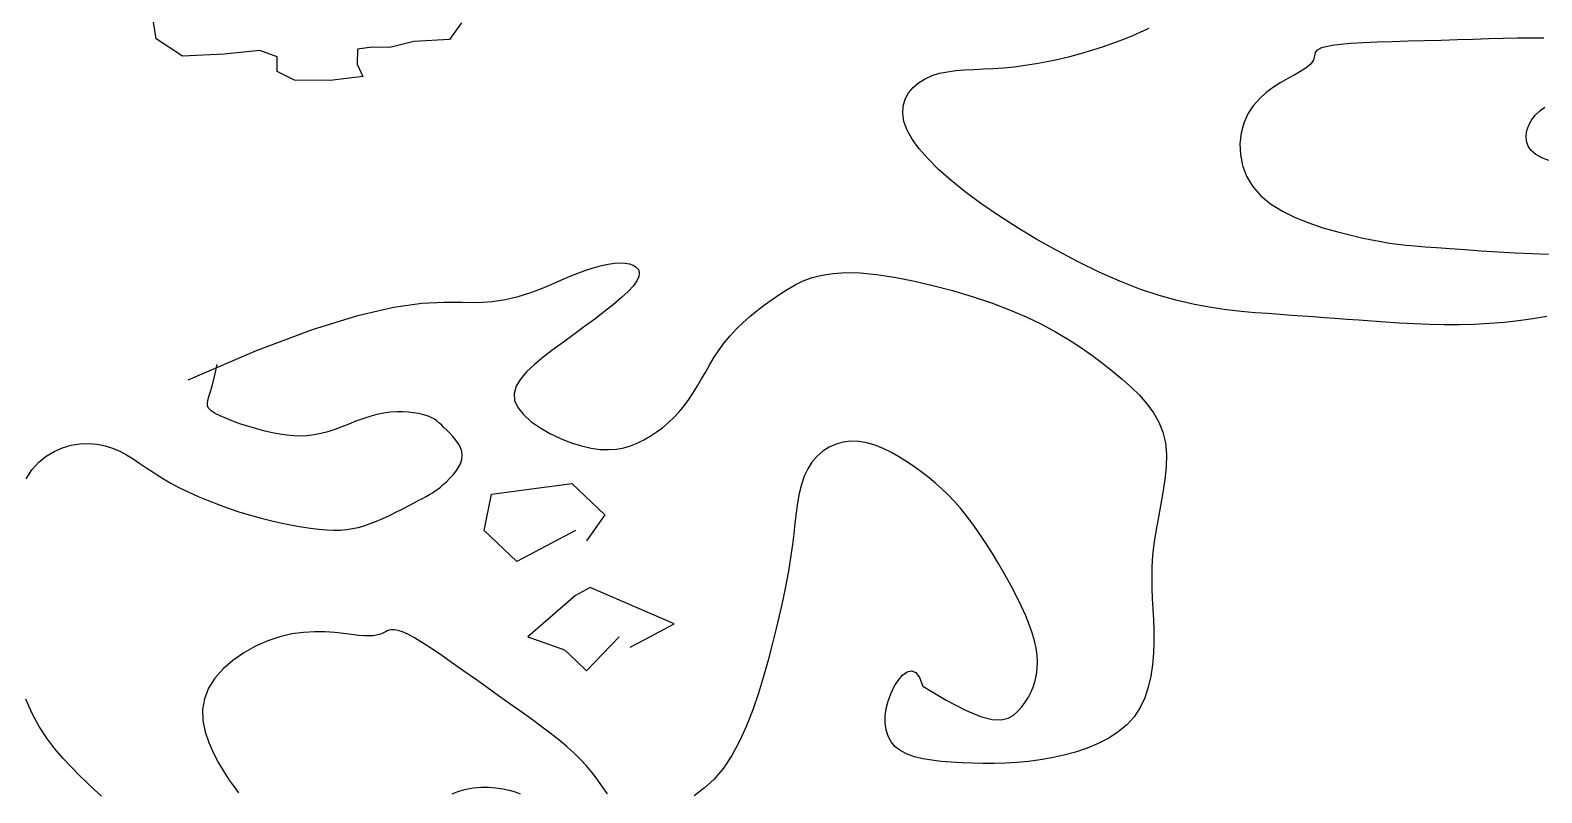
# Model space of a CAD drawing. Extents: x 438 to 4679, y 3545 to 7651.
# Drawn here: x 1686.8 to 1752.7, y 6172.1 to 6205.3 of the extents above; entities that cross this region are included whole.
import ezdxf

# ---------------------------------------------------------------- set-up
doc = ezdxf.new("R2010")
doc.units = 0
doc.header["$MEASUREMENT"] = 0
doc.layers.add('3', color=3, linetype='CONTINUOUS')
doc.layers.add('4', color=4, linetype='CONTINUOUS')

# ---------------------------------------------------------------- blocks, each defined once
blk = doc.blocks.new('风筝-01')
at = {"layer": '3'}
for points in [[(8.33852, 5.75726), (8.33334, 5.7573), (8.32792, 5.75723), (8.32225, 5.75707), (8.31635, 5.75684), (8.31022, 5.75658), (8.30386, 5.75631), (8.29729, 5.75607), (8.29063, 5.75583), (8.28403, 5.75558), (8.27763, 5.75531), (8.27158, 5.75501), (8.266, 5.75466), (8.26106, 5.75424), (8.25688, 5.75375), (8.25358, 5.75317), (8.25107, 5.7525), (8.24925, 5.75176), (8.24799, 5.75097), (8.2472, 5.75013), (8.24674, 5.74925), (8.24652, 5.74835), (8.2464, 5.74744), (8.2463, 5.74652), (8.24614, 5.74558), (8.24585, 5.7446), (8.24539, 5.74355), (8.24469, 5.7424), (8.24368, 5.74114), (8.24232, 5.73975), (8.24054, 5.7382), (8.23831, 5.73646), (8.23572, 5.73448), (8.2329, 5.73221), (8.22998, 5.72959), (8.22707, 5.72656), (8.22429, 5.72308), (8.22179, 5.71907), (8.21967, 5.71449), (8.21805, 5.70932), (8.21698, 5.70367), (8.21652, 5.69771), (8.2167, 5.69157), (8.21757, 5.68542), (8.21918, 5.67941), (8.22157, 5.6737), (8.22478, 5.66843), (8.22881, 5.66374), (8.23353, 5.65961), (8.23873, 5.65601), (8.24423, 5.6529), (8.24983, 5.65024), (8.25535, 5.64799), (8.26058, 5.64612), (8.26535, 5.64458), (8.26952, 5.64334), (8.27321, 5.64235), (8.2766, 5.64157), (8.27988, 5.64094), (8.28323, 5.64041), (8.28683, 5.63995), (8.29086, 5.63951), (8.29551, 5.63902), (8.3009, 5.63847), (8.30691, 5.63787), (8.31339, 5.63725), (8.32015, 5.63665), (8.32704, 5.63609), (8.33387, 5.63561), (8.34049, 5.63523)], [(8.34061, 5.68812), (8.3377, 5.68968), (8.33531, 5.69155), (8.33352, 5.6938), (8.33231, 5.69636), (8.33164, 5.69915), (8.33148, 5.7021), (8.33178, 5.70511), (8.33252, 5.70811), (8.33365, 5.71101), (8.33513, 5.71372), (8.33693, 5.71619), (8.33897, 5.71839)], [(8.3397, 5.60014), (8.33409, 5.59876), (8.32838, 5.59761), (8.32259, 5.59671), (8.3167, 5.59604), (8.31072, 5.59562), (8.30466, 5.59543), (8.29856, 5.59544), (8.29249, 5.59563), (8.28648, 5.59595), (8.2806, 5.59638), (8.2749, 5.59687), (8.26943, 5.5974), (8.26425, 5.59793), (8.25939, 5.59843), (8.25478, 5.5989), (8.25035, 5.59935), (8.246, 5.5998), (8.24166, 5.60024), (8.23722, 5.6007), (8.23262, 5.60117), (8.22776, 5.60167), (8.22257, 5.60222), (8.21703, 5.60291), (8.21115, 5.60383), (8.20491, 5.60509), (8.19831, 5.6068), (8.19135, 5.60904), (8.18403, 5.61193), (8.17633, 5.61556), (8.16828, 5.62), (8.15999, 5.62516), (8.15159, 5.63091), (8.1432, 5.63711), (8.13497, 5.64365), (8.12701, 5.65039), (8.11947, 5.6572), (8.11246, 5.66396), (8.10611, 5.67055), (8.10045, 5.67694), (8.09548, 5.68312), (8.09122, 5.68906), (8.08769, 5.69476), (8.0849, 5.70019), (8.08285, 5.70535), (8.08156, 5.71021), (8.08104, 5.71475), (8.08121, 5.71897), (8.08202, 5.72284), (8.08337, 5.72633), (8.0852, 5.72942), (8.08744, 5.7321), (8.09001, 5.73434), (8.09283, 5.73613), (8.09584, 5.73745), (8.09903, 5.73837), (8.10239, 5.73899), (8.10592, 5.7394), (8.1096, 5.73967), (8.11344, 5.73989), (8.11742, 5.74016), (8.12155, 5.74056), (8.12582, 5.74116), (8.13019, 5.74196), (8.13463, 5.74296), (8.13913, 5.74414), (8.14364, 5.74549), (8.14814, 5.74701), (8.1526, 5.74867), (8.15699, 5.75046), (8.16127, 5.75238), (8.16542, 5.75441), (8.1694, 5.7565), (8.17319, 5.75865), (8.17675, 5.76081), (8.18005, 5.76298)], [(7.90385, 5.7659), (7.89897, 5.75647), (7.88468, 5.75547), (7.87512, 5.75204), (7.86799, 5.75213), (7.86203, 5.75103), (7.86192, 5.74271), (7.8642, 5.73556), (7.85109, 5.73336), (7.83682, 5.73355), (7.82975, 5.7384), (7.82986, 5.74671), (7.82278, 5.75037), (7.80847, 5.74819), (7.79181, 5.74722), (7.78124, 5.75687), (7.78018, 5.76638)], [(7.79399, 5.56421), (7.82154, 5.58085), (7.84404, 5.5927), (7.86216, 5.60057), (7.87656, 5.60525), (7.88792, 5.60753), (7.8969, 5.60822), (7.90416, 5.60811), (7.91038, 5.60799), (7.91612, 5.6085), (7.9215, 5.60967), (7.92654, 5.61136), (7.93126, 5.61343), (7.9357, 5.61575), (7.93986, 5.61818), (7.94378, 5.62058), (7.94747, 5.62282), (7.95094, 5.62478), (7.95421, 5.62645), (7.95728, 5.62782), (7.96013, 5.62889), (7.96278, 5.62966), (7.96523, 5.63013), (7.96747, 5.6303), (7.9695, 5.63018), (7.97131, 5.62976), (7.97285, 5.62902), (7.97406, 5.62797), (7.97488, 5.62658), (7.97524, 5.62484), (7.97507, 5.62275), (7.97432, 5.6203), (7.97292, 5.61746), (7.97083, 5.61425), (7.96814, 5.6107), (7.96493, 5.60687), (7.96132, 5.60283), (7.95739, 5.59863), (7.95326, 5.59432), (7.94902, 5.58997), (7.94476, 5.58563), (7.94061, 5.58135), (7.93668, 5.57713), (7.9331, 5.57295), (7.93001, 5.56883), (7.92754, 5.56474), (7.92583, 5.56067), (7.92499, 5.55662), (7.92517, 5.55258), (7.92645, 5.54856), (7.92869, 5.54462), (7.93171, 5.54083), (7.93533, 5.53727), (7.93935, 5.53403), (7.94361, 5.53117), (7.94792, 5.52877), (7.95209, 5.52692), (7.95597, 5.52566), (7.95957, 5.52498), (7.96291, 5.52483), (7.96604, 5.52516), (7.96898, 5.52592), (7.97177, 5.52707), (7.97445, 5.52857), (7.97705, 5.53037), (7.9796, 5.53242), (7.98209, 5.53472), (7.98451, 5.53725), (7.98684, 5.54001), (7.98909, 5.54299), (7.99124, 5.54617), (7.99327, 5.54956), (7.99517, 5.55314), (7.99695, 5.55689), (7.99863, 5.5608), (8.00027, 5.56481), (8.00191, 5.56889), (8.00359, 5.57301), (8.00536, 5.57713), (8.00728, 5.5812), (8.00938, 5.5852), (8.01169, 5.58909), (8.0142, 5.59286), (8.01688, 5.5965), (8.01969, 5.60001), (8.02261, 5.60338), (8.02559, 5.60661), (8.02862, 5.60969), (8.03166, 5.61262), (8.03469, 5.61538), (8.03781, 5.61791), (8.04111, 5.62014), (8.04469, 5.62202), (8.04867, 5.62348), (8.05314, 5.62444), (8.0582, 5.62485), (8.06397, 5.62464), (8.07049, 5.62376), (8.07764, 5.62226), (8.08524, 5.62021), (8.09312, 5.61766), (8.1011, 5.61469), (8.10901, 5.61136), (8.11668, 5.60774), (8.12392, 5.6039), (8.13061, 5.59988), (8.13675, 5.59573), (8.1424, 5.59146), (8.14763, 5.5871), (8.15247, 5.58267), (8.15699, 5.57819), (8.16124, 5.57369), (8.16527, 5.56919), (8.16913, 5.5647), (8.17276, 5.56017), (8.17611, 5.55553), (8.17912, 5.55073), (8.18173, 5.5457), (8.18388, 5.54038), (8.18551, 5.5347), (8.18655, 5.5286), (8.18698, 5.52204), (8.18689, 5.51511), (8.18639, 5.50791), (8.18559, 5.50055), (8.18463, 5.49313), (8.18361, 5.48576), (8.18266, 5.47854), (8.18188, 5.47159), (8.18138, 5.46497), (8.18112, 5.45864), (8.18106, 5.45253), (8.18114, 5.44657), (8.18131, 5.44067), (8.18153, 5.43477), (8.18173, 5.42879), (8.18187, 5.42266), (8.18189, 5.41632), (8.18174, 5.40985), (8.18136, 5.40336), (8.1807, 5.39694), (8.17969, 5.39068), (8.17828, 5.3847), (8.17641, 5.3791), (8.17402, 5.37396), (8.17108, 5.36938), (8.16765, 5.36534), (8.1638, 5.3618), (8.15961, 5.35875), (8.15515, 5.35614), (8.15051, 5.35395), (8.14576, 5.35214), (8.14097, 5.35069), (8.13622, 5.34956), (8.13153, 5.34871), (8.12689, 5.34813), (8.12231, 5.34777), (8.1178, 5.3476), (8.11337, 5.3476), (8.10902, 5.34773), (8.10475, 5.34797), (8.10058, 5.34828), (8.09656, 5.34872), (8.09272, 5.34934), (8.08912, 5.35018), (8.08581, 5.35132), (8.08283, 5.3528), (8.08024, 5.35467), (8.07808, 5.35699), (8.07639, 5.3598), (8.07516, 5.36303), (8.07437, 5.36661), (8.074, 5.37046), (8.07402, 5.3745), (8.07442, 5.37865), (8.07517, 5.38283), (8.07625, 5.38696), (8.07763, 5.39094), (8.07924, 5.3945), (8.081, 5.39736), (8.08282, 5.39925), (8.08462, 5.39986), (8.08632, 5.39893), (8.08784, 5.39615), (8.0891, 5.39126)], [(8.0891, 5.39126), (8.09857, 5.38323), (8.10621, 5.37763), (8.11228, 5.37414), (8.117, 5.37244), (8.12061, 5.37221), (8.12337, 5.37312), (8.12551, 5.37486), (8.12728, 5.3771), (8.12886, 5.37958), (8.13029, 5.38223), (8.13156, 5.38505), (8.13266, 5.38802), (8.13358, 5.39115), (8.1343, 5.39441), (8.13482, 5.39781), (8.13512, 5.40133), (8.13518, 5.40497), (8.13502, 5.40876), (8.13461, 5.41272), (8.13396, 5.41689), (8.13305, 5.42131), (8.13189, 5.42599), (8.13046, 5.43098), (8.12876, 5.43631), (8.1268, 5.44198), (8.12461, 5.4479), (8.12223, 5.45398), (8.11972, 5.46009), (8.11711, 5.46614), (8.11446, 5.47201), (8.1118, 5.47759), (8.1092, 5.48278), (8.10667, 5.48749), (8.1042, 5.49176), (8.10176, 5.49566), (8.09932, 5.49925), (8.09685, 5.5026), (8.0943, 5.50578), (8.09166, 5.50885), (8.08889, 5.51187), (8.08597, 5.51489), (8.08292, 5.51785), (8.07977, 5.52066), (8.07654, 5.52324), (8.07326, 5.52549), (8.06997, 5.52734), (8.06669, 5.52869), (8.06345, 5.52947), (8.06027, 5.52959), (8.0572, 5.52908), (8.05427, 5.52796), (8.05151, 5.52624), (8.04896, 5.52397), (8.04665, 5.52116), (8.04461, 5.51784), (8.04288, 5.51403), (8.04148, 5.50977), (8.04038, 5.50511), (8.0395, 5.50007), (8.03881, 5.49473), (8.03824, 5.48913), (8.03774, 5.48331), (8.03727, 5.47732), (8.03675, 5.47121), (8.03615, 5.46502), (8.03545, 5.4587), (8.03464, 5.45219), (8.03371, 5.44543), (8.03266, 5.43836), (8.03147, 5.43092), (8.03014, 5.42305), (8.02866, 5.41469), (8.02701, 5.40582), (8.02518, 5.3966), (8.02314, 5.38723), (8.02087, 5.37789), (8.01836, 5.3688), (8.01556, 5.36015), (8.01247, 5.35213), (8.00905, 5.34494), (8.00532, 5.33875), (8.00134, 5.33352), (7.99723, 5.32919)], [(7.96246, 5.33038), (7.96107, 5.3332), (7.95956, 5.33623), (7.9579, 5.33943), (7.95606, 5.34277), (7.954, 5.34625), (7.95169, 5.34981), (7.9491, 5.35345), (7.94619, 5.35715), (7.94298, 5.3609), (7.9395, 5.36474), (7.93576, 5.36867), (7.9318, 5.37272), (7.92763, 5.3769), (7.92327, 5.38123), (7.91876, 5.38572), (7.91412, 5.39038), (7.90942, 5.3951), (7.90476, 5.39978), (7.90022, 5.4043), (7.89589, 5.40854), (7.89185, 5.4124), (7.88819, 5.41575), (7.88499, 5.41848), (7.88232, 5.42051), (7.88013, 5.4219), (7.87835, 5.42274), (7.87692, 5.42312), (7.87576, 5.42313), (7.87481, 5.42287), (7.87399, 5.42243), (7.87325, 5.42189), (7.8725, 5.42134), (7.8717, 5.42083), (7.87079, 5.42037), (7.8697, 5.41999), (7.86838, 5.41973), (7.86678, 5.41961), (7.86483, 5.41967), (7.86248, 5.41992), (7.85969, 5.42038), (7.85648, 5.42094), (7.8529, 5.42147), (7.84899, 5.42184), (7.84479, 5.42192), (7.84035, 5.42159), (7.83571, 5.42071), (7.8309, 5.41916), (7.82601, 5.41684), (7.82114, 5.41379), (7.81644, 5.41008), (7.81206, 5.40578), (7.80813, 5.40097), (7.80481, 5.39571), (7.80223, 5.39008), (7.80055, 5.38415), (7.79984, 5.378), (7.80001, 5.37173), (7.8009, 5.36547), (7.80234, 5.35932), (7.80419, 5.3534), (7.80628, 5.34782), (7.80846, 5.34271), (7.81057, 5.33816), (7.81248, 5.33426), (7.81426, 5.33088)], [(7.90011, 5.33046), (7.90281, 5.33195), (7.9057, 5.33309), (7.90871, 5.33385), (7.91174, 5.3342), (7.91474, 5.33419), (7.91765, 5.33387), (7.92042, 5.33328), (7.923, 5.33247), (7.92533, 5.33149), (7.92735, 5.33039)], [(7.75925, 5.32903), (7.75647, 5.33273), (7.75354, 5.33664), (7.75042, 5.34083), (7.74717, 5.34536), (7.74385, 5.35031), (7.74054, 5.35575), (7.73732, 5.36175), (7.73424, 5.36838), (7.73139, 5.37572), (7.72884, 5.38384)], [(7.72892, 5.50843), (7.73132, 5.51343), (7.73402, 5.51767), (7.737, 5.52114), (7.74022, 5.52388), (7.7436, 5.52591), (7.74708, 5.52729), (7.7506, 5.52804), (7.75409, 5.52822), (7.75747, 5.52785), (7.7607, 5.52699), (7.76371, 5.52568), (7.76656, 5.52396), (7.7693, 5.52192), (7.77198, 5.5196), (7.77468, 5.51708), (7.77745, 5.51442), (7.78036, 5.51167), (7.78345, 5.50891), (7.78679, 5.50618), (7.79034, 5.50352), (7.79409, 5.50093), (7.79801, 5.49843), (7.80207, 5.49604), (7.80623, 5.49376), (7.81048, 5.49161), (7.81477, 5.48961), (7.81909, 5.48777), (7.82339, 5.48609), (7.82764, 5.48459), (7.83178, 5.48326), (7.83579, 5.48212), (7.83962, 5.48117), (7.84323, 5.48041), (7.84659, 5.47985), (7.84966, 5.4795), (7.85248, 5.47936), (7.85511, 5.47942), (7.8576, 5.47971), (7.86, 5.48021), (7.86235, 5.48093), (7.86472, 5.48188), (7.86715, 5.48305), (7.86967, 5.48444), (7.87227, 5.48601), (7.87488, 5.4877), (7.87746, 5.48945), (7.87996, 5.49122), (7.88233, 5.49294), (7.88452, 5.49456), (7.88649, 5.49603), (7.88819, 5.49732), (7.88967, 5.49845), (7.89097, 5.49948), (7.89215, 5.50047), (7.89324, 5.50148), (7.8943, 5.50254), (7.89538, 5.50373), (7.89652, 5.50509), (7.89776, 5.50667), (7.89905, 5.50845), (7.90032, 5.51039), (7.90151, 5.51247), (7.90255, 5.51465), (7.90338, 5.5169), (7.90392, 5.51919), (7.90412, 5.52149), (7.90392, 5.52377), (7.90338, 5.52601), (7.90257, 5.52818), (7.90155, 5.53027), (7.90039, 5.53225), (7.89916, 5.53412), (7.89794, 5.53583), (7.89678, 5.53739), (7.89574, 5.53877), (7.89479, 5.53998), (7.89388, 5.54104), (7.89296, 5.54197), (7.89198, 5.54279), (7.89089, 5.54351), (7.88966, 5.54415), (7.88821, 5.54472), (7.88653, 5.54524), (7.88462, 5.54568), (7.88251, 5.54601), (7.88023, 5.54618), (7.8778, 5.54617), (7.87524, 5.54595), (7.87259, 5.54547), (7.86986, 5.54471), (7.86708, 5.54364), (7.86427, 5.54233), (7.86144, 5.54086), (7.8586, 5.53931), (7.85576, 5.53776), (7.85292, 5.5363), (7.85011, 5.53499), (7.84734, 5.53392), (7.8446, 5.53316), (7.84189, 5.5327), (7.83918, 5.53253), (7.83645, 5.53263), (7.83367, 5.53298), (7.83082, 5.53356), (7.82788, 5.53436), (7.82482, 5.53537), (7.82165, 5.53655), (7.81843, 5.53788), (7.81526, 5.53931), (7.81222, 5.54082), (7.80941, 5.54235), (7.80693, 5.54387), (7.80486, 5.54534), (7.80329, 5.54673), (7.80229, 5.54803), (7.80181, 5.54944), (7.80178, 5.55119), (7.80213, 5.5535), (7.80277, 5.55661), (7.80364, 5.56075), (7.80465, 5.56614), (7.80574, 5.57303)], [(7.94962, 5.47921), (7.92612, 5.46157), (7.91291, 5.47918), (7.91586, 5.49973), (7.93201, 5.50268), (7.94816, 5.50563), (7.96137, 5.48803), (7.95403, 5.47334)], [(7.97163, 5.41317), (7.97751, 5.41758), (7.98926, 5.4264), (7.95549, 5.44692), (7.94961, 5.44251), (7.93052, 5.41901), (7.9452, 5.41168), (7.9496, 5.40581), (7.954, 5.39994), (7.96723, 5.41904)]]:
    blk.add_lwpolyline(points, dxfattribs=at)
blk = doc.blocks.new('风筝6')
at = {"layer": '3', "xscale": 43.42158268029161, "yscale": 30.8572590910693, "zscale": 43.42158268029161}
blk.add_blockref('风筝-01', (-113.843, -21.489), dxfattribs=at)

msp = doc.modelspace()

# ---------------------------------------------------------------- block references
at = {"layer": '4', "xscale": 2.5, "yscale": 2.5, "zscale": 2.5}
msp.add_blockref('风筝6', (1132.196, 5814.542), dxfattribs=at)

doc.saveas('drawing.dxf')
